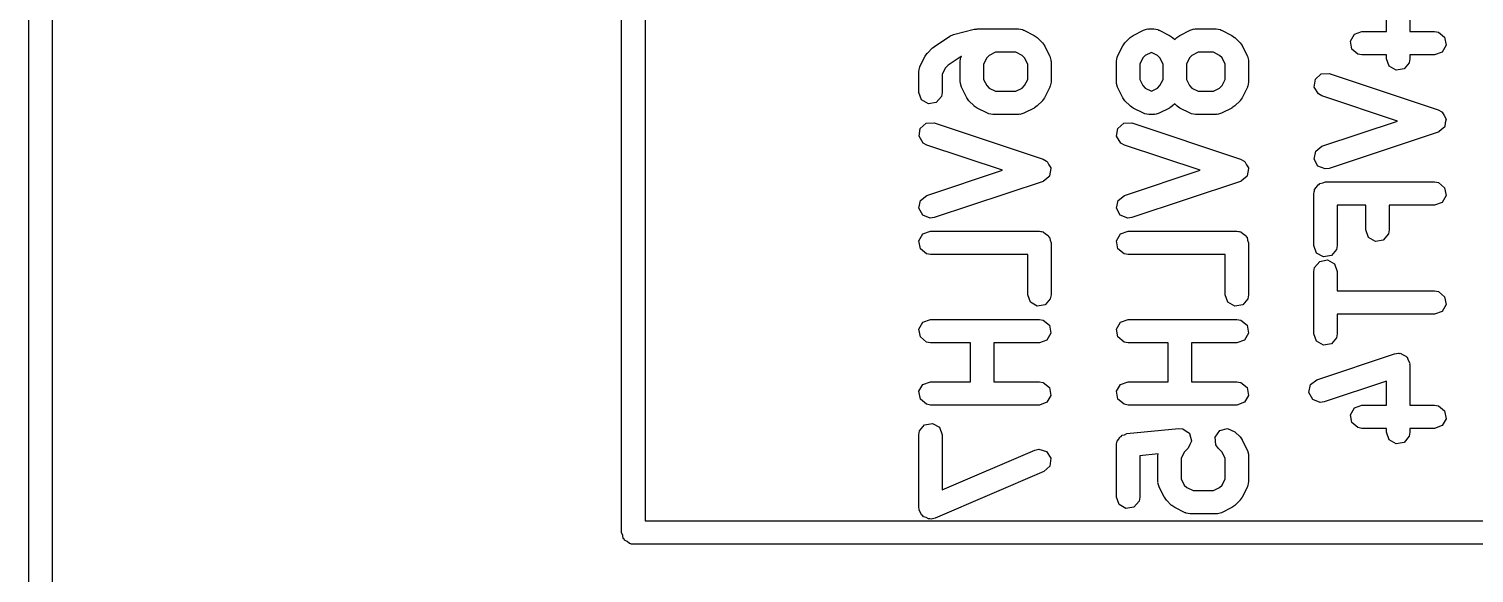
# Model space of a CAD drawing. Extents: x -3.2 to 0.34, y -1.61 to 1.
# Drawn here: x -2.8077 to -2.442, y -0.1102 to 0.0274 of the extents above; entities that cross this region are included whole.
import ezdxf

# ---------------------------------------------------------------- set-up
doc = ezdxf.new("R2010")
doc.units = 0
doc.header["$MEASUREMENT"] = 0
doc.layers.add('BLACK', color=7, linetype='CONTINUOUS')

msp = doc.modelspace()

# ---------------------------------------------------------------- linework, layer by layer
at = {"layer": 'BLACK', "linetype": 'CONTINUOUS'}
for p, q in [((-2.80768, -0.45), (-2.80768, 0.95)), ((-2.80177, 0.94705), (-2.80177, -0.44705)), ((-2.65768, -0.1), (-2.65768, 0.25)), ((-2.65177, 0.24705), (-2.65177, -0.09705)), ((-2.45821, 0.03694), (-2.45821, 0.02677)), ((-2.46411, 0.02677), (-2.46411, 0.03285)), ((-2.57855, 0.02299), (-2.57461, 0.02562)), ((-2.57461, 0.02562), (-2.5737, 0.02602)), ((-2.5737, 0.02602), (-2.57369, 0.02603)), ((-2.57369, 0.02603), (-2.56844, 0.02734)), ((-2.56844, 0.02734), (-2.56785, 0.02738)), ((-2.56785, 0.02738), (-2.56772, 0.02743)), ((-2.56772, 0.02743), (-2.55722, 0.02743)), ((-2.55722, 0.02743), (-2.55621, 0.02725)), ((-2.55621, 0.02725), (-2.55608, 0.02714)), ((-2.55608, 0.02714), (-2.5559, 0.02712)), ((-2.5559, 0.02712), (-2.55328, 0.0258)), ((-2.55328, 0.0258), (-2.55257, 0.02528)), ((-2.529, 0.02525), (-2.52827, 0.02576)), ((-2.52827, 0.02576), (-2.52823, 0.0258)), ((-2.52823, 0.0258), (-2.52561, 0.02712)), ((-2.52561, 0.02712), (-2.52462, 0.02741)), ((-2.52462, 0.02741), (-2.52445, 0.02737)), ((-2.52445, 0.02737), (-2.52428, 0.02743)), ((-2.52428, 0.02743), (-2.52297, 0.02743)), ((-2.52297, 0.02743), (-2.52196, 0.02725)), ((-2.52196, 0.02725), (-2.52183, 0.02714)), ((-2.52183, 0.02714), (-2.52165, 0.02712)), ((-2.52165, 0.02712), (-2.51903, 0.0258)), ((-2.51903, 0.0258), (-2.51832, 0.02528)), ((-2.51719, 0.02525), (-2.51646, 0.02576)), ((-2.51646, 0.02576), (-2.51642, 0.0258)), ((-2.51642, 0.0258), (-2.51379, 0.02712)), ((-2.51379, 0.02712), (-2.51281, 0.02741)), ((-2.51281, 0.02741), (-2.51264, 0.02737)), ((-2.51264, 0.02737), (-2.51247, 0.02743)), ((-2.51247, 0.02743), (-2.50722, 0.02743)), ((-2.50722, 0.02743), (-2.50621, 0.02725)), ((-2.50621, 0.02725), (-2.50608, 0.02714)), ((-2.50608, 0.02714), (-2.5059, 0.02712)), ((-2.5059, 0.02712), (-2.50328, 0.0258)), ((-2.50328, 0.0258), (-2.50257, 0.02528)), ((-2.47326, 0.02433), (-2.47225, 0.02608)), ((-2.47225, 0.02608), (-2.47035, 0.02677)), ((-2.47035, 0.02677), (-2.46411, 0.02677)), ((-2.45821, 0.02677), (-2.45198, 0.02677)), ((-2.45198, 0.02677), (-2.45097, 0.02659)), ((-2.45097, 0.02659), (-2.44942, 0.0253)), ((-2.58031, 0.02131), (-2.579, 0.02263)), ((-2.579, 0.02263), (-2.57863, 0.02288)), ((-2.57863, 0.02288), (-2.57855, 0.02299)), ((-2.55257, 0.02528), (-2.55251, 0.02525)), ((-2.55251, 0.02525), (-2.5512, 0.02394)), ((-2.5512, 0.02394), (-2.55069, 0.02322)), ((-2.55069, 0.02322), (-2.55065, 0.02317)), ((-2.55065, 0.02317), (-2.54933, 0.02055)), ((-2.53218, 0.02055), (-2.53086, 0.02317)), ((-2.53086, 0.02317), (-2.53034, 0.02388)), ((-2.53034, 0.02388), (-2.53031, 0.02394)), ((-2.53031, 0.02394), (-2.529, 0.02525)), ((-2.51832, 0.02528), (-2.51826, 0.02525)), ((-2.51826, 0.02525), (-2.51772, 0.02471)), ((-2.51772, 0.02471), (-2.51719, 0.02525)), ((-2.50257, 0.02528), (-2.50251, 0.02525)), ((-2.50251, 0.02525), (-2.5012, 0.02394)), ((-2.5012, 0.02394), (-2.50069, 0.02322)), ((-2.50069, 0.02322), (-2.50065, 0.02317)), ((-2.50065, 0.02317), (-2.49933, 0.02055)), ((-2.4729, 0.02234), (-2.47326, 0.02433)), ((-2.47136, 0.02104), (-2.4729, 0.02234)), ((-2.44907, 0.02331), (-2.45008, 0.02156)), ((-2.44942, 0.0253), (-2.44907, 0.02331)), ((-2.58218, 0.01792), (-2.58086, 0.02055)), ((-2.58086, 0.02055), (-2.58034, 0.02126)), ((-2.58034, 0.02126), (-2.58031, 0.02131)), ((-2.57176, 0.02042), (-2.57503, 0.01824)), ((-2.57199, 0.01923), (-2.57181, 0.02024)), ((-2.57199, 0.01398), (-2.57199, 0.01923)), ((-2.57181, 0.02024), (-2.5717, 0.02037)), ((-2.57169, 0.02044), (-2.57176, 0.02042)), ((-2.5717, 0.02037), (-2.57169, 0.02044)), ((-2.5653, 0.0201), (-2.56608, 0.01853)), ((-2.56608, 0.01853), (-2.56608, 0.01467)), ((-2.56466, 0.02074), (-2.5653, 0.0201)), ((-2.56309, 0.02152), (-2.56466, 0.02074)), ((-2.55792, 0.02152), (-2.56309, 0.02152)), ((-2.55635, 0.02074), (-2.55792, 0.02152)), ((-2.55571, 0.0201), (-2.55635, 0.02074)), ((-2.55493, 0.01853), (-2.55571, 0.0201)), ((-2.55493, 0.01467), (-2.55493, 0.01853)), ((-2.54933, 0.02055), (-2.54904, 0.01956)), ((-2.54904, 0.01956), (-2.54908, 0.01939)), ((-2.54908, 0.01939), (-2.54902, 0.01923)), ((-2.54902, 0.01923), (-2.54902, 0.01398)), ((-2.53249, 0.01923), (-2.53231, 0.02024)), ((-2.53249, 0.01398), (-2.53249, 0.01923)), ((-2.53231, 0.02024), (-2.5322, 0.02037)), ((-2.5322, 0.02037), (-2.53218, 0.02055)), ((-2.5258, 0.0201), (-2.52658, 0.01853)), ((-2.52658, 0.01853), (-2.52658, 0.01467)), ((-2.52516, 0.02074), (-2.5258, 0.0201)), ((-2.52363, 0.0215), (-2.52516, 0.02074)), ((-2.5221, 0.02074), (-2.52363, 0.0215)), ((-2.52146, 0.0201), (-2.5221, 0.02074)), ((-2.52068, 0.01853), (-2.52146, 0.0201)), ((-2.52068, 0.01467), (-2.52068, 0.01853)), ((-2.51398, 0.0201), (-2.51477, 0.01853)), ((-2.51477, 0.01853), (-2.51477, 0.01467)), ((-2.51335, 0.02074), (-2.51398, 0.0201)), ((-2.51178, 0.02152), (-2.51335, 0.02074)), ((-2.50792, 0.02152), (-2.51178, 0.02152)), ((-2.50635, 0.02074), (-2.50792, 0.02152)), ((-2.50571, 0.0201), (-2.50635, 0.02074)), ((-2.50493, 0.01853), (-2.50571, 0.0201)), ((-2.50493, 0.01467), (-2.50493, 0.01853)), ((-2.49933, 0.02055), (-2.49904, 0.01956)), ((-2.49904, 0.01956), (-2.49908, 0.01939)), ((-2.49908, 0.01939), (-2.49902, 0.01923)), ((-2.49902, 0.01923), (-2.49902, 0.01398)), ((-2.47035, 0.02087), (-2.47136, 0.02104)), ((-2.46411, 0.02087), (-2.47035, 0.02087)), ((-2.46411, 0.01988), (-2.46411, 0.02087)), ((-2.46342, 0.01798), (-2.46411, 0.01988)), ((-2.45839, 0.01887), (-2.45969, 0.01732)), ((-2.45821, 0.01988), (-2.45839, 0.01887)), ((-2.45198, 0.02087), (-2.45821, 0.02087)), ((-2.45821, 0.02087), (-2.45821, 0.01988)), ((-2.45008, 0.02156), (-2.45198, 0.02087)), ((-2.58249, 0.0166), (-2.58231, 0.01761)), ((-2.58249, 0.01135), (-2.58249, 0.0166)), ((-2.58231, 0.01761), (-2.5822, 0.01775)), ((-2.5822, 0.01775), (-2.58218, 0.01792)), ((-2.5758, 0.01748), (-2.57658, 0.0159)), ((-2.57658, 0.0159), (-2.57658, 0.01135)), ((-2.57503, 0.01824), (-2.5758, 0.01748)), ((-2.56608, 0.01467), (-2.5653, 0.0131)), ((-2.55571, 0.0131), (-2.55493, 0.01467)), ((-2.52658, 0.01467), (-2.5258, 0.0131)), ((-2.52146, 0.0131), (-2.52068, 0.01467)), ((-2.51477, 0.01467), (-2.51398, 0.0131)), ((-2.50571, 0.0131), (-2.50493, 0.01467)), ((-2.48243, 0.01273), (-2.48213, 0.01473)), ((-2.48213, 0.01473), (-2.48062, 0.01607)), ((-2.48062, 0.01607), (-2.4786, 0.01612)), ((-2.4786, 0.01612), (-2.45104, 0.00694)), ((-2.46167, 0.01697), (-2.46342, 0.01798)), ((-2.45969, 0.01732), (-2.46167, 0.01697)), ((-2.5818, 0.00945), (-2.58249, 0.01135)), ((-2.57658, 0.01135), (-2.57676, 0.01034)), ((-2.57193, 0.01381), (-2.57199, 0.01398)), ((-2.57197, 0.01364), (-2.57193, 0.01381)), ((-2.57168, 0.01266), (-2.57197, 0.01364)), ((-2.57036, 0.01003), (-2.57168, 0.01266)), ((-2.5653, 0.0131), (-2.56466, 0.01247)), ((-2.56466, 0.01247), (-2.56309, 0.01168)), ((-2.56309, 0.01168), (-2.55792, 0.01168)), ((-2.55792, 0.01168), (-2.55635, 0.01247)), ((-2.55635, 0.01247), (-2.55571, 0.0131)), ((-2.54933, 0.01266), (-2.55065, 0.01003)), ((-2.54931, 0.01283), (-2.54933, 0.01266)), ((-2.5492, 0.01297), (-2.54931, 0.01283)), ((-2.54902, 0.01398), (-2.5492, 0.01297)), ((-2.53243, 0.01381), (-2.53249, 0.01398)), ((-2.53247, 0.01364), (-2.53243, 0.01381)), ((-2.53218, 0.01266), (-2.53247, 0.01364)), ((-2.53086, 0.01003), (-2.53218, 0.01266)), ((-2.5258, 0.0131), (-2.52516, 0.01247)), ((-2.52516, 0.01247), (-2.52363, 0.0117)), ((-2.52363, 0.0117), (-2.5221, 0.01247)), ((-2.5221, 0.01247), (-2.52146, 0.0131)), ((-2.51398, 0.0131), (-2.51335, 0.01247)), ((-2.51335, 0.01247), (-2.51178, 0.01168)), ((-2.51178, 0.01168), (-2.50792, 0.01168)), ((-2.50792, 0.01168), (-2.50635, 0.01247)), ((-2.50635, 0.01247), (-2.50571, 0.0131)), ((-2.49933, 0.01266), (-2.50065, 0.01003)), ((-2.49931, 0.01283), (-2.49933, 0.01266)), ((-2.4992, 0.01297), (-2.49931, 0.01283)), ((-2.49902, 0.01398), (-2.4992, 0.01297)), ((-2.48137, 0.01101), (-2.48243, 0.01273)), ((-2.48047, 0.01052), (-2.48137, 0.01101)), ((-2.58005, 0.00844), (-2.5818, 0.00945)), ((-2.57806, 0.00879), (-2.58005, 0.00844)), ((-2.57676, 0.01034), (-2.57806, 0.00879)), ((-2.57032, 0.00999), (-2.57036, 0.01003)), ((-2.56981, 0.00926), (-2.57032, 0.00999)), ((-2.5685, 0.00795), (-2.56981, 0.00926)), ((-2.56844, 0.00792), (-2.5685, 0.00795)), ((-2.56773, 0.0074), (-2.56844, 0.00792)), ((-2.56511, 0.00609), (-2.56773, 0.0074)), ((-2.55328, 0.0074), (-2.5559, 0.00609)), ((-2.55323, 0.00745), (-2.55328, 0.0074)), ((-2.55251, 0.00795), (-2.55323, 0.00745)), ((-2.5512, 0.00926), (-2.55251, 0.00795)), ((-2.55117, 0.00932), (-2.5512, 0.00926)), ((-2.55065, 0.01003), (-2.55117, 0.00932)), ((-2.53082, 0.00999), (-2.53086, 0.01003)), ((-2.53031, 0.00926), (-2.53082, 0.00999)), ((-2.529, 0.00795), (-2.53031, 0.00926)), ((-2.52894, 0.00792), (-2.529, 0.00795)), ((-2.52823, 0.0074), (-2.52894, 0.00792)), ((-2.52561, 0.00609), (-2.52823, 0.0074)), ((-2.51903, 0.0074), (-2.52165, 0.00609)), ((-2.51898, 0.00745), (-2.51903, 0.0074)), ((-2.51826, 0.00795), (-2.51898, 0.00745)), ((-2.51772, 0.00849), (-2.51826, 0.00795)), ((-2.51719, 0.00795), (-2.51772, 0.00849)), ((-2.51713, 0.00792), (-2.51719, 0.00795)), ((-2.51642, 0.0074), (-2.51713, 0.00792)), ((-2.51379, 0.00609), (-2.51642, 0.0074)), ((-2.50328, 0.0074), (-2.5059, 0.00609)), ((-2.50323, 0.00745), (-2.50328, 0.0074)), ((-2.50251, 0.00795), (-2.50323, 0.00745)), ((-2.5012, 0.00926), (-2.50251, 0.00795)), ((-2.50117, 0.00932), (-2.5012, 0.00926)), ((-2.50065, 0.01003), (-2.50117, 0.00932)), ((-2.46131, 0.00413), (-2.48047, 0.01052)), ((-2.56493, 0.00607), (-2.56511, 0.00609)), ((-2.5648, 0.00595), (-2.56493, 0.00607)), ((-2.56379, 0.00577), (-2.5648, 0.00595)), ((-2.55722, 0.00577), (-2.56379, 0.00577)), ((-2.55706, 0.00583), (-2.55722, 0.00577)), ((-2.55689, 0.00579), (-2.55706, 0.00583)), ((-2.5559, 0.00609), (-2.55689, 0.00579)), ((-2.52543, 0.00607), (-2.52561, 0.00609)), ((-2.52529, 0.00595), (-2.52543, 0.00607)), ((-2.52428, 0.00577), (-2.52529, 0.00595)), ((-2.52297, 0.00577), (-2.52428, 0.00577)), ((-2.52281, 0.00583), (-2.52297, 0.00577)), ((-2.52263, 0.00579), (-2.52281, 0.00583)), ((-2.52165, 0.00609), (-2.52263, 0.00579)), ((-2.51362, 0.00607), (-2.51379, 0.00609)), ((-2.51348, 0.00595), (-2.51362, 0.00607)), ((-2.51247, 0.00577), (-2.51348, 0.00595)), ((-2.50722, 0.00577), (-2.51247, 0.00577)), ((-2.50706, 0.00583), (-2.50722, 0.00577)), ((-2.50689, 0.00579), (-2.50706, 0.00583)), ((-2.5059, 0.00609), (-2.50689, 0.00579)), ((-2.48047, -0.00225), (-2.46131, 0.00413)), ((-2.45104, 0.00694), (-2.45014, 0.00645)), ((-2.45014, 0.00645), (-2.45009, 0.00637)), ((-2.45009, 0.00637), (-2.45002, 0.00634)), ((-2.45002, 0.00634), (-2.44957, 0.00552)), ((-2.44957, 0.00552), (-2.44908, 0.00473)), ((-2.44905, 0.00457), (-2.44924, 0.00365)), ((-2.44908, 0.00473), (-2.44909, 0.00464)), ((-2.44909, 0.00464), (-2.44905, 0.00457)), ((-2.58243, 0.00026), (-2.58213, 0.00226)), ((-2.58137, -0.00146), (-2.58243, 0.00026)), ((-2.58213, 0.00226), (-2.58062, 0.0036)), ((-2.58062, 0.0036), (-2.5786, 0.00365)), ((-2.5786, 0.00365), (-2.55104, -0.00553)), ((-2.53243, 0.00026), (-2.53213, 0.00226)), ((-2.53137, -0.00146), (-2.53243, 0.00026)), ((-2.53213, 0.00226), (-2.53062, 0.0036)), ((-2.53062, 0.0036), (-2.5286, 0.00365)), ((-2.5286, 0.00365), (-2.50104, -0.00553)), ((-2.45104, 0.00133), (-2.4786, -0.00785)), ((-2.45097, 0.00139), (-2.45104, 0.00133)), ((-2.45089, 0.00139), (-2.45097, 0.00139)), ((-2.45019, 0.00201), (-2.45089, 0.00139)), ((-2.44946, 0.00259), (-2.45019, 0.00201)), ((-2.44944, 0.00267), (-2.44946, 0.00259)), ((-2.44938, 0.00273), (-2.44944, 0.00267)), ((-2.44924, 0.00365), (-2.44938, 0.00273)), ((-2.58047, -0.00195), (-2.58137, -0.00146)), ((-2.56131, -0.00833), (-2.58047, -0.00195)), ((-2.53047, -0.00195), (-2.53137, -0.00146)), ((-2.51131, -0.00833), (-2.53047, -0.00195)), ((-2.48245, -0.00549), (-2.48205, -0.00351)), ((-2.48205, -0.00351), (-2.48047, -0.00225)), ((-2.55104, -0.00553), (-2.55014, -0.00602)), ((-2.55014, -0.00602), (-2.55009, -0.00609)), ((-2.55009, -0.00609), (-2.55002, -0.00612)), ((-2.55002, -0.00612), (-2.54957, -0.00695)), ((-2.54957, -0.00695), (-2.54908, -0.00774)), ((-2.50104, -0.00553), (-2.50014, -0.00602)), ((-2.50014, -0.00602), (-2.50009, -0.00609)), ((-2.50009, -0.00609), (-2.50002, -0.00612)), ((-2.50002, -0.00612), (-2.49957, -0.00695)), ((-2.49957, -0.00695), (-2.49908, -0.00774)), ((-2.48149, -0.00726), (-2.48245, -0.00549)), ((-2.47961, -0.008), (-2.48149, -0.00726)), ((-2.58047, -0.01472), (-2.56131, -0.00833)), ((-2.55019, -0.01046), (-2.55089, -0.01108)), ((-2.54946, -0.00988), (-2.55019, -0.01046)), ((-2.54944, -0.0098), (-2.54946, -0.00988)), ((-2.54938, -0.00974), (-2.54944, -0.0098)), ((-2.54924, -0.00882), (-2.54938, -0.00974)), ((-2.54905, -0.0079), (-2.54924, -0.00882)), ((-2.54908, -0.00774), (-2.54909, -0.00783)), ((-2.54909, -0.00783), (-2.54905, -0.0079)), ((-2.53047, -0.01472), (-2.51131, -0.00833)), ((-2.50019, -0.01046), (-2.50089, -0.01108)), ((-2.49946, -0.00988), (-2.50019, -0.01046)), ((-2.49944, -0.0098), (-2.49946, -0.00988)), ((-2.49938, -0.00974), (-2.49944, -0.0098)), ((-2.49924, -0.00882), (-2.49938, -0.00974)), ((-2.49905, -0.0079), (-2.49924, -0.00882)), ((-2.49908, -0.00774), (-2.49909, -0.00783)), ((-2.49909, -0.00783), (-2.49905, -0.0079)), ((-2.4786, -0.00785), (-2.47961, -0.008)), ((-2.55104, -0.01113), (-2.5786, -0.02032)), ((-2.55097, -0.01108), (-2.55104, -0.01113)), ((-2.55089, -0.01108), (-2.55097, -0.01108)), ((-2.50104, -0.01113), (-2.5286, -0.02032)), ((-2.50097, -0.01108), (-2.50104, -0.01113)), ((-2.50089, -0.01108), (-2.50097, -0.01108)), ((-2.48249, -0.01424), (-2.48242, -0.01386)), ((-2.48249, -0.02736), (-2.48249, -0.01424)), ((-2.48244, -0.01373), (-2.48238, -0.01361)), ((-2.48242, -0.01386), (-2.48244, -0.01373)), ((-2.48238, -0.01361), (-2.48231, -0.01323)), ((-2.48231, -0.01323), (-2.48182, -0.01264)), ((-2.48182, -0.01264), (-2.48143, -0.01198)), ((-2.48143, -0.01198), (-2.48118, -0.01189)), ((-2.48118, -0.01189), (-2.48101, -0.01168)), ((-2.48101, -0.01168), (-2.48025, -0.01155)), ((-2.48025, -0.01155), (-2.47953, -0.01129)), ((-2.47953, -0.01129), (-2.45198, -0.01129)), ((-2.45198, -0.01129), (-2.45097, -0.01146)), ((-2.45097, -0.01146), (-2.44942, -0.01276)), ((-2.44942, -0.01276), (-2.44907, -0.01475)), ((-2.58245, -0.01795), (-2.58205, -0.01597)), ((-2.58149, -0.01973), (-2.58245, -0.01795)), ((-2.58205, -0.01597), (-2.58047, -0.01472)), ((-2.53245, -0.01795), (-2.53205, -0.01597)), ((-2.53149, -0.01973), (-2.53245, -0.01795)), ((-2.53205, -0.01597), (-2.53047, -0.01472)), ((-2.46936, -0.01719), (-2.47658, -0.01719)), ((-2.47658, -0.01719), (-2.47658, -0.02736)), ((-2.46936, -0.02343), (-2.46936, -0.01719)), ((-2.45198, -0.01719), (-2.46346, -0.01719)), ((-2.46346, -0.01719), (-2.46346, -0.02343)), ((-2.45008, -0.0165), (-2.45198, -0.01719)), ((-2.44907, -0.01475), (-2.45008, -0.0165)), ((-2.57961, -0.02047), (-2.58149, -0.01973)), ((-2.5786, -0.02032), (-2.57961, -0.02047)), ((-2.52961, -0.02047), (-2.53149, -0.01973)), ((-2.5286, -0.02032), (-2.52961, -0.02047)), ((-2.58244, -0.02619), (-2.58143, -0.02444)), ((-2.58143, -0.02444), (-2.57953, -0.02375)), ((-2.57953, -0.02375), (-2.55198, -0.02375)), ((-2.55198, -0.02375), (-2.55159, -0.02382)), ((-2.55159, -0.02382), (-2.55146, -0.0238)), ((-2.55146, -0.0238), (-2.55135, -0.02386)), ((-2.55135, -0.02386), (-2.55097, -0.02393)), ((-2.55097, -0.02393), (-2.55038, -0.02442)), ((-2.55038, -0.02442), (-2.54971, -0.02481)), ((-2.54971, -0.02481), (-2.54962, -0.02506)), ((-2.54962, -0.02506), (-2.54942, -0.02523)), ((-2.54942, -0.02523), (-2.54928, -0.02599)), ((-2.53244, -0.02619), (-2.53143, -0.02444)), ((-2.53143, -0.02444), (-2.52953, -0.02375)), ((-2.52953, -0.02375), (-2.50198, -0.02375)), ((-2.50198, -0.02375), (-2.50159, -0.02382)), ((-2.50159, -0.02382), (-2.50146, -0.0238)), ((-2.50146, -0.0238), (-2.50135, -0.02386)), ((-2.50135, -0.02386), (-2.50097, -0.02393)), ((-2.50097, -0.02393), (-2.50038, -0.02442)), ((-2.50038, -0.02442), (-2.49971, -0.02481)), ((-2.49971, -0.02481), (-2.49962, -0.02506)), ((-2.49962, -0.02506), (-2.49942, -0.02523)), ((-2.49942, -0.02523), (-2.49928, -0.02599)), ((-2.46867, -0.02532), (-2.46936, -0.02343)), ((-2.46692, -0.02633), (-2.46867, -0.02532)), ((-2.46364, -0.02444), (-2.46493, -0.02598)), ((-2.46346, -0.02343), (-2.46364, -0.02444)), ((-2.58209, -0.02818), (-2.58244, -0.02619)), ((-2.58054, -0.02948), (-2.58209, -0.02818)), ((-2.54928, -0.02599), (-2.54902, -0.02671)), ((-2.54902, -0.02671), (-2.54902, -0.03983)), ((-2.53209, -0.02818), (-2.53244, -0.02619)), ((-2.53054, -0.02948), (-2.53209, -0.02818)), ((-2.49928, -0.02599), (-2.49902, -0.02671)), ((-2.49902, -0.02671), (-2.49902, -0.03983)), ((-2.4818, -0.02926), (-2.48249, -0.02736)), ((-2.47676, -0.02837), (-2.47806, -0.02992)), ((-2.47658, -0.02736), (-2.47676, -0.02837)), ((-2.46493, -0.02598), (-2.46692, -0.02633)), ((-2.57953, -0.02966), (-2.58054, -0.02948)), ((-2.55493, -0.02966), (-2.57953, -0.02966)), ((-2.55493, -0.03983), (-2.55493, -0.02966)), ((-2.52953, -0.02966), (-2.53054, -0.02948)), ((-2.50493, -0.02966), (-2.52953, -0.02966)), ((-2.50493, -0.03983), (-2.50493, -0.02966)), ((-2.48249, -0.03392), (-2.48231, -0.03291)), ((-2.48231, -0.03291), (-2.48101, -0.03137)), ((-2.48005, -0.03027), (-2.4818, -0.02926)), ((-2.48101, -0.03137), (-2.47902, -0.03102)), ((-2.47806, -0.02992), (-2.48005, -0.03027)), ((-2.47902, -0.03102), (-2.47727, -0.03203)), ((-2.47727, -0.03203), (-2.47658, -0.03392)), ((-2.48249, -0.04967), (-2.48249, -0.03392)), ((-2.47658, -0.03392), (-2.47658, -0.03885)), ((-2.55424, -0.04173), (-2.55493, -0.03983)), ((-2.54902, -0.03983), (-2.5492, -0.04084)), ((-2.50424, -0.04173), (-2.50493, -0.03983)), ((-2.49902, -0.03983), (-2.4992, -0.04084)), ((-2.47658, -0.03885), (-2.45198, -0.03885)), ((-2.45198, -0.03885), (-2.45097, -0.03902)), ((-2.45097, -0.03902), (-2.44942, -0.04032)), ((-2.55249, -0.04274), (-2.55424, -0.04173)), ((-2.5505, -0.04239), (-2.55249, -0.04274)), ((-2.5492, -0.04084), (-2.5505, -0.04239)), ((-2.50249, -0.04274), (-2.50424, -0.04173)), ((-2.5005, -0.04239), (-2.50249, -0.04274)), ((-2.4992, -0.04084), (-2.5005, -0.04239)), ((-2.44907, -0.04231), (-2.45008, -0.04406)), ((-2.44942, -0.04032), (-2.44907, -0.04231)), ((-2.58244, -0.0485), (-2.58143, -0.04675)), ((-2.58143, -0.04675), (-2.57953, -0.04606)), ((-2.57953, -0.04606), (-2.55198, -0.04606)), ((-2.55198, -0.04606), (-2.55097, -0.04624)), ((-2.55097, -0.04624), (-2.54942, -0.04754)), ((-2.54942, -0.04754), (-2.54907, -0.04953)), ((-2.53244, -0.0485), (-2.53143, -0.04675)), ((-2.53143, -0.04675), (-2.52953, -0.04606)), ((-2.52953, -0.04606), (-2.50198, -0.04606)), ((-2.50198, -0.04606), (-2.50097, -0.04624)), ((-2.50097, -0.04624), (-2.49942, -0.04754)), ((-2.49942, -0.04754), (-2.49907, -0.04953)), ((-2.45198, -0.04475), (-2.47658, -0.04475)), ((-2.47658, -0.04475), (-2.47658, -0.04967)), ((-2.45008, -0.04406), (-2.45198, -0.04475)), ((-2.58209, -0.05049), (-2.58244, -0.0485)), ((-2.58054, -0.05179), (-2.58209, -0.05049)), ((-2.54907, -0.04953), (-2.55008, -0.05128)), ((-2.53209, -0.05049), (-2.53244, -0.0485)), ((-2.53054, -0.05179), (-2.53209, -0.05049)), ((-2.49907, -0.04953), (-2.50008, -0.05128)), ((-2.4818, -0.05157), (-2.48249, -0.04967)), ((-2.47676, -0.05068), (-2.47806, -0.05223)), ((-2.47658, -0.04967), (-2.47676, -0.05068)), ((-2.57953, -0.05197), (-2.58054, -0.05179)), ((-2.56936, -0.05197), (-2.57953, -0.05197)), ((-2.56936, -0.06181), (-2.56936, -0.05197)), ((-2.55198, -0.05197), (-2.56346, -0.05197)), ((-2.56346, -0.05197), (-2.56346, -0.06181)), ((-2.55008, -0.05128), (-2.55198, -0.05197)), ((-2.52953, -0.05197), (-2.53054, -0.05179)), ((-2.51936, -0.05197), (-2.52953, -0.05197)), ((-2.51936, -0.06181), (-2.51936, -0.05197)), ((-2.50198, -0.05197), (-2.51346, -0.05197)), ((-2.51346, -0.05197), (-2.51346, -0.06181)), ((-2.50008, -0.05128), (-2.50198, -0.05197)), ((-2.48005, -0.05258), (-2.4818, -0.05157)), ((-2.48178, -0.06131), (-2.4621, -0.05474)), ((-2.47806, -0.05223), (-2.48005, -0.05258)), ((-2.4621, -0.05474), (-2.46108, -0.05459)), ((-2.46108, -0.05459), (-2.46087, -0.05468)), ((-2.46087, -0.05468), (-2.46065, -0.05464)), ((-2.46065, -0.05464), (-2.45995, -0.05504)), ((-2.45995, -0.05504), (-2.4592, -0.05534)), ((-2.4592, -0.05534), (-2.45909, -0.05554)), ((-2.45909, -0.05554), (-2.4589, -0.05565)), ((-2.4589, -0.05565), (-2.45862, -0.0564)), ((-2.45862, -0.0564), (-2.45824, -0.05711)), ((-2.45824, -0.05711), (-2.45829, -0.05733)), ((-2.45829, -0.05733), (-2.45821, -0.05755)), ((-2.45821, -0.05755), (-2.45821, -0.06772)), ((-2.58143, -0.0625), (-2.57953, -0.06181)), ((-2.57953, -0.06181), (-2.56936, -0.06181)), ((-2.56346, -0.06181), (-2.55198, -0.06181)), ((-2.55198, -0.06181), (-2.55097, -0.06199)), ((-2.55097, -0.06199), (-2.54942, -0.06329)), ((-2.53143, -0.0625), (-2.52953, -0.06181)), ((-2.52953, -0.06181), (-2.51936, -0.06181)), ((-2.51346, -0.06181), (-2.50198, -0.06181)), ((-2.50198, -0.06181), (-2.50097, -0.06199)), ((-2.50097, -0.06199), (-2.49942, -0.06329)), ((-2.48336, -0.06256), (-2.48178, -0.06131)), ((-2.46411, -0.06164), (-2.47991, -0.06691)), ((-2.46411, -0.06772), (-2.46411, -0.06164)), ((-2.58244, -0.06425), (-2.58143, -0.0625)), ((-2.58209, -0.06624), (-2.58244, -0.06425)), ((-2.54907, -0.06528), (-2.55008, -0.06703)), ((-2.54942, -0.06329), (-2.54907, -0.06528)), ((-2.53244, -0.06425), (-2.53143, -0.0625)), ((-2.53209, -0.06624), (-2.53244, -0.06425)), ((-2.49907, -0.06528), (-2.50008, -0.06703)), ((-2.49942, -0.06329), (-2.49907, -0.06528)), ((-2.48377, -0.06454), (-2.48336, -0.06256)), ((-2.48281, -0.06632), (-2.48377, -0.06454)), ((-2.58054, -0.06754), (-2.58209, -0.06624)), ((-2.57953, -0.06772), (-2.58054, -0.06754)), ((-2.55198, -0.06772), (-2.57953, -0.06772)), ((-2.55008, -0.06703), (-2.55198, -0.06772)), ((-2.53054, -0.06754), (-2.53209, -0.06624)), ((-2.52953, -0.06772), (-2.53054, -0.06754)), ((-2.50198, -0.06772), (-2.52953, -0.06772)), ((-2.50008, -0.06703), (-2.50198, -0.06772)), ((-2.48093, -0.06706), (-2.48281, -0.06632)), ((-2.47991, -0.06691), (-2.48093, -0.06706)), ((-2.47326, -0.07016), (-2.47225, -0.06841)), ((-2.47225, -0.06841), (-2.47035, -0.06772)), ((-2.47035, -0.06772), (-2.46411, -0.06772)), ((-2.45821, -0.06772), (-2.45198, -0.06772)), ((-2.45198, -0.06772), (-2.45097, -0.06789)), ((-2.45097, -0.06789), (-2.44942, -0.06919)), ((-2.44942, -0.06919), (-2.44907, -0.07118)), ((-2.58231, -0.07425), (-2.58101, -0.07271)), ((-2.58101, -0.07271), (-2.57902, -0.07235)), ((-2.57902, -0.07235), (-2.57727, -0.07336)), ((-2.4729, -0.07215), (-2.47326, -0.07016)), ((-2.47136, -0.07344), (-2.4729, -0.07215)), ((-2.45008, -0.07293), (-2.45198, -0.07362)), ((-2.44907, -0.07118), (-2.45008, -0.07293)), ((-2.58249, -0.07526), (-2.58231, -0.07425)), ((-2.58249, -0.09364), (-2.58249, -0.07526)), ((-2.57727, -0.07336), (-2.57658, -0.07526)), ((-2.57658, -0.07526), (-2.57658, -0.08916)), ((-2.53231, -0.07688), (-2.53191, -0.0764)), ((-2.53191, -0.0764), (-2.53165, -0.07583)), ((-2.53165, -0.07583), (-2.53128, -0.07565)), ((-2.53128, -0.07565), (-2.53101, -0.07533)), ((-2.53101, -0.07533), (-2.53039, -0.07522)), ((-2.53039, -0.07522), (-2.52983, -0.07495)), ((-2.52983, -0.07495), (-2.5167, -0.07364)), ((-2.5167, -0.07364), (-2.51568, -0.07371)), ((-2.51568, -0.07371), (-2.51567, -0.07372)), ((-2.51567, -0.07372), (-2.51565, -0.07372)), ((-2.51565, -0.07372), (-2.51483, -0.07429)), ((-2.51483, -0.07429), (-2.51401, -0.07485)), ((-2.51401, -0.07485), (-2.51401, -0.07487)), ((-2.51401, -0.07487), (-2.51399, -0.07488)), ((-2.51399, -0.07488), (-2.51373, -0.07584)), ((-2.51373, -0.07584), (-2.51347, -0.0768)), ((-2.51347, -0.0768), (-2.51347, -0.07681)), ((-2.50745, -0.07581), (-2.50629, -0.07416)), ((-2.50728, -0.07782), (-2.50745, -0.07581)), ((-2.50629, -0.07416), (-2.50434, -0.07363)), ((-2.50434, -0.07363), (-2.50251, -0.07449)), ((-2.50251, -0.07449), (-2.5012, -0.0758)), ((-2.5012, -0.0758), (-2.50069, -0.07652)), ((-2.50069, -0.07652), (-2.50065, -0.07657)), ((-2.50065, -0.07657), (-2.49933, -0.07919)), ((-2.47035, -0.07362), (-2.47136, -0.07344)), ((-2.46411, -0.07362), (-2.47035, -0.07362)), ((-2.46411, -0.07461), (-2.46411, -0.07362)), ((-2.46342, -0.0765), (-2.46411, -0.07461)), ((-2.46167, -0.07751), (-2.46342, -0.0765)), ((-2.45839, -0.07562), (-2.45969, -0.07716)), ((-2.45821, -0.07461), (-2.45839, -0.07562)), ((-2.45198, -0.07362), (-2.45821, -0.07362)), ((-2.45821, -0.07362), (-2.45821, -0.07461)), ((-2.57658, -0.08916), (-2.55314, -0.07911)), ((-2.55314, -0.07911), (-2.55214, -0.07888)), ((-2.55214, -0.07888), (-2.55021, -0.07946)), ((-2.55021, -0.07946), (-2.5491, -0.08115)), ((-2.53249, -0.07789), (-2.53246, -0.07773)), ((-2.53249, -0.09101), (-2.53249, -0.07789)), ((-2.53248, -0.07767), (-2.53243, -0.07755)), ((-2.53246, -0.07773), (-2.53248, -0.07767)), ((-2.53243, -0.07755), (-2.53231, -0.07688)), ((-2.52191, -0.08009), (-2.52658, -0.08056)), ((-2.52199, -0.08051), (-2.52191, -0.08009)), ((-2.5153, -0.07964), (-2.51608, -0.08121)), ((-2.51432, -0.07866), (-2.5153, -0.07964)), ((-2.51431, -0.07865), (-2.51432, -0.07866)), ((-2.5143, -0.07864), (-2.51431, -0.07865)), ((-2.51389, -0.07773), (-2.5143, -0.07864)), ((-2.51347, -0.07683), (-2.51389, -0.07773)), ((-2.51347, -0.07681), (-2.51347, -0.07683)), ((-2.50669, -0.07866), (-2.50728, -0.07782)), ((-2.50571, -0.07964), (-2.50669, -0.07866)), ((-2.50493, -0.08121), (-2.50571, -0.07964)), ((-2.49933, -0.07919), (-2.49904, -0.08017)), ((-2.49904, -0.08017), (-2.49908, -0.08035)), ((-2.49908, -0.08035), (-2.49902, -0.08051)), ((-2.45969, -0.07716), (-2.46167, -0.07751)), ((-2.54934, -0.08316), (-2.55081, -0.08454)), ((-2.5491, -0.08115), (-2.54934, -0.08316)), ((-2.52658, -0.08056), (-2.52658, -0.09101)), ((-2.52199, -0.08707), (-2.52199, -0.08051)), ((-2.51608, -0.08121), (-2.51608, -0.08638)), ((-2.50493, -0.08638), (-2.50493, -0.08121)), ((-2.49902, -0.08051), (-2.49902, -0.08707)), ((-2.55081, -0.08454), (-2.57837, -0.09635)), ((-2.52193, -0.08724), (-2.52199, -0.08707)), ((-2.52197, -0.08741), (-2.52193, -0.08724)), ((-2.52168, -0.08839), (-2.52197, -0.08741)), ((-2.51608, -0.08638), (-2.5153, -0.08795)), ((-2.50571, -0.08795), (-2.50493, -0.08638)), ((-2.49902, -0.08707), (-2.4992, -0.08808)), ((-2.5318, -0.09291), (-2.53249, -0.09101)), ((-2.52658, -0.09101), (-2.52676, -0.09202)), ((-2.52036, -0.09102), (-2.52168, -0.08839)), ((-2.52032, -0.09106), (-2.52036, -0.09102)), ((-2.51981, -0.09179), (-2.52032, -0.09106)), ((-2.5153, -0.08795), (-2.51466, -0.08858)), ((-2.51466, -0.08858), (-2.51309, -0.08937)), ((-2.51309, -0.08937), (-2.50792, -0.08937)), ((-2.50792, -0.08937), (-2.50635, -0.08858)), ((-2.50635, -0.08858), (-2.50571, -0.08795)), ((-2.50065, -0.09102), (-2.50117, -0.09173)), ((-2.49933, -0.08839), (-2.50065, -0.09102)), ((-2.49931, -0.08822), (-2.49933, -0.08839)), ((-2.4992, -0.08808), (-2.49931, -0.08822)), ((-2.58237, -0.09396), (-2.58249, -0.09364)), ((-2.58241, -0.09431), (-2.58237, -0.09396)), ((-2.58203, -0.09489), (-2.58241, -0.09431)), ((-2.5818, -0.09553), (-2.58203, -0.09489)), ((-2.53005, -0.09392), (-2.5318, -0.09291)), ((-2.52806, -0.09357), (-2.53005, -0.09392)), ((-2.52676, -0.09202), (-2.52806, -0.09357)), ((-2.5185, -0.0931), (-2.51981, -0.09179)), ((-2.51844, -0.09313), (-2.5185, -0.0931)), ((-2.51773, -0.09365), (-2.51844, -0.09313)), ((-2.51511, -0.09496), (-2.51773, -0.09365)), ((-2.51493, -0.09498), (-2.51511, -0.09496)), ((-2.5148, -0.0951), (-2.51493, -0.09498)), ((-2.5059, -0.09496), (-2.50689, -0.09526)), ((-2.50328, -0.09365), (-2.5059, -0.09496)), ((-2.50323, -0.0936), (-2.50328, -0.09365)), ((-2.50251, -0.0931), (-2.50323, -0.0936)), ((-2.5012, -0.09179), (-2.50251, -0.0931)), ((-2.50117, -0.09173), (-2.5012, -0.09179)), ((-2.65177, -0.09705), (-2.25768, -0.09705)), ((-2.58149, -0.09571), (-2.5818, -0.09553)), ((-2.5813, -0.096), (-2.58149, -0.09571)), ((-2.58064, -0.0962), (-2.5813, -0.096)), ((-2.58005, -0.09654), (-2.58064, -0.0962)), ((-2.5797, -0.09648), (-2.58005, -0.09654)), ((-2.57937, -0.09658), (-2.5797, -0.09648)), ((-2.57837, -0.09635), (-2.57937, -0.09658)), ((-2.51379, -0.09528), (-2.5148, -0.0951)), ((-2.50722, -0.09528), (-2.51379, -0.09528)), ((-2.50706, -0.09522), (-2.50722, -0.09528)), ((-2.50689, -0.09526), (-2.50706, -0.09522)), ((-2.65741, -0.10072), (-2.65768, -0.1)), ((-2.65728, -0.10148), (-2.65741, -0.10072)), ((-2.65708, -0.10165), (-2.65728, -0.10148)), ((-2.65699, -0.1019), (-2.65708, -0.10165)), ((-2.65632, -0.10228), (-2.65699, -0.1019)), ((-2.65573, -0.10278), (-2.65632, -0.10228)), ((-2.65535, -0.10284), (-2.65573, -0.10278)), ((-2.65524, -0.10291), (-2.65535, -0.10284)), ((-2.65511, -0.10289), (-2.65524, -0.10291)), ((-2.65472, -0.10295), (-2.65511, -0.10289)), ((-2.25472, -0.10295), (-2.65472, -0.10295))]:
    msp.add_line(p, q, dxfattribs=at)

doc.saveas('drawing.dxf')
